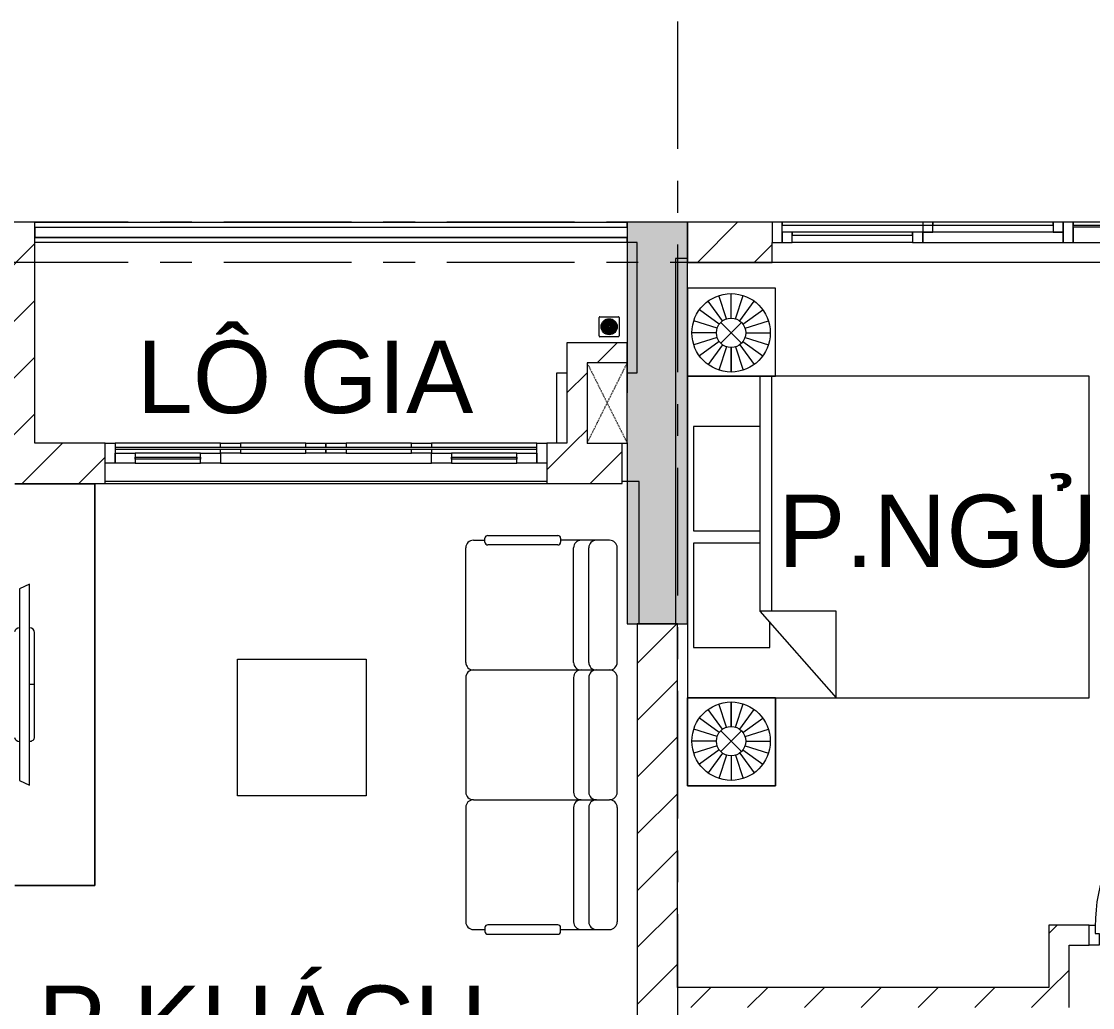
# Model space of a CAD drawing. Header units: millimetres. Extents: x -20144 to 117103, y -11426 to 48263.
# Drawn here: x 29134 to 34468, y 38690 to 43600 of the extents above; entities that cross this region are included whole.
import ezdxf

# ---------------------------------------------------------------- set-up
doc = ezdxf.new("R2010")
doc.units = ezdxf.units.MM
for name, pattern in [('Dash', [6.35, 3.175, -3.175]), ('Dash_2_', [6.35, 3.175, -3.175]), ('Grid Line', [22.225, 12.7, -3.175, 3.175, -3.175])]:
    doc.linetypes.add(name, pattern=pattern)
for name, color, linetype, lineweight in [('A-DETL-GENF', 31, 'Continuous', 5), ('A-DETL-GENF-HDLN', 161, 'Dash_2_', 5), ('CHU', 181, 'Continuous', 5), ('CUA', 31, 'Continuous', 9), ('HATCH-TUONG', 152, 'Continuous', 9), ('NET CAT', 3, 'Continuous', 5), ('NET THAY 1', 41, 'Continuous', 5), ('NET-CAT', 3, 'Continuous', 9), ('NET-THAY', 2, 'Continuous', 15), ('THIET BI', 44, 'Continuous', 5), ('THIET-BI', 44, 'Continuous', 5), ('TRUC', 225, 'Continuous', 5)]:
    doc.layers.add(name, color=color, linetype=linetype, lineweight=lineweight)
doc.styles.add('Arial_4', font='arial.ttf', dxfattribs={"height": 360})
pattern_1 = [(45, (0, 0), (-141.42136, 141.42136), [])]

# ---------------------------------------------------------------- blocks, each defined once
blk = doc.blocks.new('ALC1807-ASCENT PLAZA-KET CAU 1_rvt-1-MẶT BẰNG TẦNG 5 ĐẾN TẦNG 22')
at = {"layer": 'NET CAT'}
blk.add_hatch(color=7, dxfattribs=at).paths.add_polyline_path([(32450.5, 40599.9), (32450.5, 42599.9), (32150.5, 42599.9), (32150.5, 40599.9)], flags=0)
at = {"layer": 'NET CAT', "color": 90, "lineweight": 13}
for p, q in [((32150.5, 42599.9), (32150.5, 41749.9)), ((32450.5, 42599.9), (32150.5, 42599.9)), ((32450.5, 40599.9), (32450.5, 42599.9)), ((32150.5, 41499.9), (32150.5, 40599.9)), ((32150.5, 40599.9), (32450.5, 40599.9))]:
    blk.add_line(p, q, dxfattribs=at)
blk = doc.blocks.new('X-GIUONG - X-GIUONG 1-5834-MẶT BẰNG TẦNG 5 ĐẾN TẦNG 22')
at = {"layer": 'THIET BI', "lineweight": 9}
for p, q in [((-800, 0), (-1239, 0)), ((-1239, 0), (-1239, -439)), ((-1239, 0), (-800, 0)), ((-1239, -439), (-1239, 0)), ((-1039.2, -147.8), (-1076.9, -31.8)), ((-1016.6, -144.2), (-1016.6, -22.2)), ((-993.9, -147.8), (-956.3, -31.8)), ((-800, -439), (-800, 0)), ((800, 0), (-800, 0)), ((-800, 0), (-800, -2000)), ((800, 0), (-800, 0)), ((-800, 0), (-800, -439)), ((-800, 0), (-800, -2000)), ((-550, -30), (-550, -410)), ((-30, -30), (-550, -30)), ((-30, -360), (-30, -30)), ((30, -30), (30, -360)), ((550, -30), (30, -30)), ((550, -360), (550, -30)), ((1239, 0), (800, 0)), ((800, 0), (800, -439)), ((800, -2000), (800, 0)), ((1239, 0), (800, 0)), ((800, 0), (800, -439)), ((800, -2000), (800, 0)), ((993.9, -147.8), (956.3, -31.8)), ((1016.6, -144.2), (1016.6, -22.2)), ((1039.2, -147.8), (1076.9, -31.8)), ((1239, -439), (1239, 0)), ((1239, -439), (1239, 0)), ((-1075.8, -174.4), (-1174.4, -102.7)), ((-1059.6, -158.2), (-1131.2, -59.5)), ((-973.5, -158.2), (-901.9, -59.5)), ((-957.4, -174.4), (-858.7, -102.7)), ((957.4, -174.4), (858.7, -102.7)), ((973.5, -158.2), (901.9, -59.5)), ((1059.6, -158.2), (1131.2, -59.5)), ((1075.8, -174.4), (1174.4, -102.7)), ((-1086.1, -194.8), (-1202.1, -157.1)), ((-947, -194.8), (-831, -157.1)), ((947, -194.8), (831, -157.1)), ((1086.1, -194.8), (1202.1, -157.1)), ((-1068.3, -269.1), (-964.8, -165.6)), ((-1068.3, -165.6), (-964.8, -269.1)), ((1068.3, -269.1), (964.8, -165.6)), ((1068.3, -165.6), (964.8, -269.1)), ((-1089.7, -217.4), (-1211.7, -217.4)), ((-1086.1, -240), (-1202.1, -277.7)), ((-1075.8, -260.4), (-1174.4, -332.1)), ((-957.4, -260.4), (-858.7, -332.1)), ((-947, -240), (-831, -277.7)), ((-943.4, -217.4), (-821.4, -217.4)), ((-821.4, -217.4), (-943.4, -217.4)), ((943.4, -217.4), (821.4, -217.4)), ((821.4, -217.4), (943.4, -217.4)), ((947, -240), (831, -277.7)), ((957.4, -260.4), (858.7, -332.1)), ((1075.8, -260.4), (1174.4, -332.1)), ((1086.1, -240), (1202.1, -277.7)), ((1089.7, -217.4), (1211.7, -217.4)), ((-1059.6, -276.6), (-1131.2, -375.2)), ((-1039.2, -287), (-1076.9, -402.9)), ((-1016.6, -290.5), (-1016.6, -412.5)), ((-993.9, -287), (-956.3, -402.9)), ((-973.5, -276.6), (-901.9, -375.2)), ((973.5, -276.6), (901.9, -375.2)), ((993.9, -287), (956.3, -402.9)), ((1016.6, -290.5), (1016.6, -412.5)), ((1039.2, -287), (1076.9, -402.9)), ((1059.6, -276.6), (1131.2, -375.2)), ((-370, -360), (-800, -740)), ((-370, -740), (-370, -360)), ((800, -360), (-370, -360)), ((-550, -410), (-420, -410)), ((-370, -420), (800, -420)), ((-1239, -439), (-800, -439)), ((-800, -439), (-1239, -439)), ((800, -439), (1239, -439)), ((800, -439), (1239, -439)), ((-800, -740), (-370, -740)), ((-800, -2000), (800, -2000)), ((-800, -2000), (800, -2000))]:
    blk.add_line(p, q, dxfattribs=at)
for centre, radius in [((-1016.6, -217.4), 195.1), ((1016.6, -217.4), 195.1), ((-1016.6, -217.4), 73.2), ((1016.6, -217.4), 73.2)]:
    blk.add_circle(centre, radius, dxfattribs=at)
blk = doc.blocks.new('CUA PHONG NGU - Type 1-60226-MẶT BẰNG TẦNG 5 ĐẾN TẦNG 22')
at = {"layer": 'CUA'}
for p, q in [((-348.5, -52.3), (-348.5, 47.7)), ((-348.5, 47.7), (-298.5, 47.7)), ((-298.5, 47.7), (-298.5, -11.3)), ((501.5, 47.7), (551.5, 47.7)), ((501.5, -11.3), (501.5, 47.7)), ((551.5, 47.7), (551.5, -52.3)), ((-318.5, -52.3), (-348.5, -52.3)), ((-318.5, -11.3), (-318.5, -52.3)), ((-298.5, -11.3), (-318.5, -11.3)), ((-277.5, -52.3), (-317.5, -52.3)), ((-317.5, -52.3), (-317.5, -890.3)), ((-277.5, -890.3), (-277.5, -52.3)), ((521.5, -11.3), (501.5, -11.3)), ((521.5, -52.3), (521.5, -11.3)), ((551.5, -52.3), (521.5, -52.3)), ((-317.5, -890.3), (-277.5, -890.3))]:
    blk.add_line(p, q, dxfattribs=at)
blk.add_arc((-317.5, -52.3), 838, 270, 0.5, dxfattribs=at)
blk = doc.blocks.new('X-PHONG NGU 2 - X-PHONG NGU 2_Recovery_-60158-MẶT BẰNG TẦNG 5 ĐẾN TẦNG 22')
at = {"layer": 'CUA'}
for p, q in [((-1000, 0), (-1050, 0)), ((-1050, 0), (-1050, -100)), ((-450, 0), (-1000, 0)), ((-1000, 0), (-1000, -75)), ((-1000, -100), (-1000, 0)), ((-450, -75), (-450, 0)), ((-400, 0), (-450, 0)), ((-450, 0), (-450, -100)), ((300, 0), (-400, 0)), ((-400, 0), (-400, -50)), ((-400, -100), (-400, 0)), ((300, -50), (300, 0)), ((350, 0), (300, 0)), ((300, 0), (300, -50)), ((350, -50), (350, 0)), ((350, 0), (950, 0)), ((1000, 0), (950, 0)), ((950, 0), (950, -50)), ((1050, 0), (1000, 0)), ((1000, 0), (1000, -100)), ((1000, -50), (1000, 0)), ((1050, -100), (1050, 0)), ((-400, -50), (300, -50)), ((-350, -50), (-400, -50)), ((-400, -50), (-400, -100)), ((-350, -100), (-350, -50)), ((300, -50), (250, -50)), ((250, -50), (250, -100)), ((300, -50), (350, -50)), ((300, -100), (300, -50)), ((950, -35), (350, -35)), ((350, -35), (350, -50)), ((350, -50), (950, -50)), ((950, -50), (950, -35)), ((950, -50), (1000, -50)), ((-1050, -100), (-1000, -100)), ((-1000, -75), (-450, -75)), ((-450, -85), (-1000, -85)), ((-1000, -85), (-1000, -100)), ((-1000, -100), (-450, -100)), ((-450, -100), (-450, -85)), ((-450, -100), (-400, -100)), ((-400, -100), (-350, -100)), ((250, -85), (-350, -85)), ((-350, -85), (-350, -100)), ((-350, -100), (250, -100)), ((1000, -85), (250, -85)), ((250, -85), (250, -100)), ((250, -100), (250, -85)), ((250, -100), (1000, -100)), ((250, -100), (300, -100)), ((1000, -100), (1000, -85)), ((1000, -100), (1050, -100))]:
    blk.add_line(p, q, dxfattribs=at)
blk = doc.blocks.new('X-PHEU - X-PHEU-5809-MẶT BẰNG TẦNG 5 ĐẾN TẦNG 22')
at = {"layer": 'THIET-BI', "lineweight": 9}
for p, q in [((25, 29), (25, 121)), ((29, 125), (121, 125)), ((62.5, 108.8), (62.5, 41.2)), ((67.5, 39.8), (67.5, 110.2)), ((72.5, 110.9), (72.5, 78.1)), ((77.5, 78.1), (77.5, 110.9)), ((82.5, 110.2), (82.5, 39.8)), ((87.5, 41.2), (87.5, 108.8)), ((125, 121), (125, 29)), ((42.5, 90.5), (42.5, 59.5)), ((47.5, 51.8), (47.5, 98.2)), ((52.5, 103.1), (52.5, 46.9)), ((57.5, 43.5), (57.5, 106.5)), ((72.5, 71.9), (72.5, 39.1)), ((77.5, 39.1), (77.5, 71.9)), ((92.5, 106.5), (92.5, 43.5)), ((97.5, 46.9), (97.5, 103.1)), ((102.5, 98.2), (102.5, 51.8)), ((107.5, 59.5), (107.5, 90.5)), ((121, 25), (29, 25))]:
    blk.add_line(p, q, dxfattribs=at)
blk.add_circle((75, 75), 40, dxfattribs=at)
for centre, radius, start, end in [((29, 121), 4, 90, 180), ((75, 75), 36, 102.0247, 110.3175), ((75, 75), 36, 90, 93.9821), ((75, 75), 36, 86.0179, 90), ((75, 75), 36, 69.6825, 77.9753), ((121, 121), 4, 0, 90), ((75, 75), 36, 139.8082, 154.5256), ((75, 75), 36, 205.4744, 220.1918), ((75, 75), 36, 119.0853, 128.6822), ((75, 75), 4, 128.6822, 231.3178), ((75, 75), 4, 308.6822, 51.3178), ((75, 75), 36, 51.3178, 60.9147), ((75, 75), 36, 25.4744, 40.1918), ((75, 75), 36, 319.8082, 334.5256), ((29, 29), 4, 180, 270), ((75, 75), 36, 231.3178, 240.9147), ((75, 75), 36, 249.6825, 257.9753), ((75, 75), 36, 266.0179, 270), ((75, 75), 36, 270, 273.9821), ((75, 75), 36, 282.0247, 290.3175), ((75, 75), 36, 299.0853, 308.6822), ((121, 29), 4, 270, 360)]:
    blk.add_arc(centre, radius, start, end, dxfattribs=at)
blk = doc.blocks.new('X-SOFA1 - X-SOFA-202757-MẶT BẰNG TẦNG 5 ĐẾN TẦNG 22')
at = {"layer": 'THIET BI', "lineweight": 9}
for p, q in [((-716.2, 969.2), (-658.4, 969.2)), ((-658.4, 959.8), (-658.4, 978.7)), ((-644.3, 992.8), (-295.7, 992.8)), ((-281.5, 978.7), (-281.5, 959.8)), ((-103.7, 969.2), (-281.5, 969.2)), ((-37.7, 969.2), (-103.7, 969.2)), ((-753.8, 360.8), (-753.8, 931.5)), ((-295.7, 945.7), (-644.3, 945.7)), ((-216.7, 360.8), (-216.7, 931.5)), ((-141.3, 360.8), (-141.3, 931.5)), ((0, 360.8), (0, 931.5)), ((-1890, 376.4), (-1250, 376.4)), ((-1890, -303.6), (-1890, 376.4)), ((-1890, -303.6), (-1890, 376.4)), ((-1890, 376.4), (-1250, 376.4)), ((-1250, 376.4), (-1250, -303.6)), ((-1250, 376.4), (-1250, -303.6)), ((-716.2, 323.1), (-37.7, 323.1)), ((-753.8, 285.4), (-753.8, -285.4)), ((-216.7, 285.4), (-216.7, -285.4)), ((-141.3, 285.4), (-141.3, -285.4)), ((0, -285.4), (0, 285.4)), ((-1250, -303.6), (-1890, -303.6)), ((-1250, -303.6), (-1890, -303.6)), ((-753.8, -360.8), (-753.8, -931.5)), ((-716.2, -323.1), (-103.7, -323.1)), ((-216.7, -360.8), (-216.7, -931.5)), ((-141.3, -360.8), (-141.3, -931.5)), ((-103.7, -323.1), (-37.7, -323.1)), ((0, -360.8), (0, -931.5)), ((-658.4, -959.8), (-658.4, -978.7)), ((-295.7, -945.7), (-644.3, -945.7)), ((-281.5, -978.7), (-281.5, -959.8)), ((-716.2, -969.2), (-658.4, -969.2)), ((-644.3, -992.8), (-295.7, -992.8)), ((-281.5, -969.2), (-103.7, -969.2)), ((-103.7, -969.2), (-37.7, -969.2))]:
    blk.add_line(p, q, dxfattribs=at)
for centre, radius, start, end in [((-716.2, 931.5), 37.7, 90, 180), ((-644.3, 978.7), 14.1, 90, 180), ((-295.7, 978.7), 14.1, 0, 90), ((-179, 931.5), 37.7, 90, 180), ((-103.7, 931.5), 37.7, 90, 180), ((-37.7, 931.5), 37.7, 0, 90), ((-644.3, 959.8), 14.1, 180, 270), ((-295.7, 959.8), 14.1, 270, 0), ((-716.2, 360.8), 37.7, 180, 270), ((-716.2, 285.4), 37.7, 90, 180), ((-179, 360.8), 37.7, 180, 270), ((-179, 285.4), 37.7, 90, 180), ((-103.7, 360.8), 37.7, 180, 270), ((-103.7, 285.4), 37.7, 90, 180), ((-37.7, 360.8), 37.7, 270, 0), ((-37.7, 285.4), 37.7, 360, 90), ((-716.2, -285.4), 37.7, 180, 270), ((-179, -285.4), 37.7, 180, 270), ((-103.7, -285.4), 37.7, 180, 270), ((-37.7, -285.4), 37.7, 270, 0), ((-716.2, -360.8), 37.7, 90, 180), ((-179, -360.8), 37.7, 90, 180), ((-103.7, -360.8), 37.7, 90, 180), ((-37.7, -360.8), 37.7, 360, 90), ((-716.2, -931.5), 37.7, 180, 270), ((-644.3, -959.8), 14.1, 90, 180), ((-295.7, -959.8), 14.1, 0, 90), ((-179, -931.5), 37.7, 180, 270), ((-103.7, -931.5), 37.7, 180, 270), ((-37.7, -931.5), 37.7, 270, 0), ((-644.3, -978.7), 14.1, 180, 270), ((-295.7, -978.7), 14.1, 270, 0)]:
    blk.add_arc(centre, radius, start, end, dxfattribs=at)
blk = doc.blocks.new('X-TV1 - X-TV-202761-MẶT BẰNG TẦNG 5 ĐẾN TẦNG 22')
at = {"layer": 'THIET BI', "lineweight": 9}
for p, q in [((0, -400), (0, -1.4)), ((0, -1.4), (0, -400)), ((522.5, -25), (500, -75)), ((1477.5, -25), (522.5, -25)), ((1500, -75), (1477.5, -25)), ((2000, -1.3), (2000, -400)), ((2000, -400), (2000, -1.3)), ((500, -75), (1500, -75)), ((740, -100), (1260, -100)), ((1000, -100), (1000, -75)), ((2000, -400), (0, -400)), ((0, -400), (2000, -400))]:
    blk.add_line(p, q, dxfattribs=at)
for centre, start_param, end_param in [((740, -25), 0.148698, 1.570796), ((1260, -25), 4.712389, 6.134487), ((740, -75), 1.570796, 3.141593), ((1260, -75), 3.141593, 4.712389)]:
    blk.add_ellipse(centre, major_axis=(0, 25), ratio=0.9, start_param=start_param, end_param=end_param, dxfattribs=at)
blk = doc.blocks.new('CUA LO GIA - DB6-202766-MẶT BẰNG TẦNG 5 ĐẾN TẦNG 22')
at = {"layer": 'CUA'}
for p, q in [((-1100, -100), (-1100, 0)), ((-1100, 0), (-1050, 0)), ((-1050, 0), (-1050, -70)), ((-1050, -50), (-1050, 0)), ((-1050, 0), (-950, 0)), ((-950, -50), (-1050, -50)), ((-950, 0), (-950, -50)), ((-625, 0), (-950, 0)), ((-950, -20), (-625, -20)), ((-950, -30), (-950, -20)), ((-625, -30), (-950, -30)), ((-950, -50), (-625, -50)), ((-625, -50), (-625, 0)), ((-625, 0), (-525, 0)), ((-625, -20), (-625, -30)), ((-525, -50), (-625, -50)), ((525, 0), (-525, 0)), ((-525, 0), (-525, -50)), ((-525, -70), (-525, -50)), ((-525, -50), (-425, -50)), ((-425, -50), (-425, -70)), ((-100, -50), (-425, -50)), ((-100, -70), (-100, -50)), ((-100, -50), (0, -50)), ((0, -70), (0, -50)), ((0, -50), (100, -50)), ((0, -50), (0, -70)), ((100, -50), (100, -70)), ((425, -50), (100, -50)), ((425, -70), (425, -50)), ((425, -50), (525, -50)), ((525, -50), (525, 0)), ((525, 0), (625, 0)), ((525, -50), (525, -70)), ((625, -50), (525, -50)), ((625, 0), (625, -50)), ((950, 0), (625, 0)), ((625, -20), (950, -20)), ((625, -30), (625, -20)), ((950, -30), (625, -30)), ((625, -50), (950, -50)), ((950, -50), (950, 0)), ((950, 0), (1050, 0)), ((950, -20), (950, -30)), ((1050, -50), (950, -50)), ((1050, -70), (1050, 0)), ((1050, 0), (1100, 0)), ((1050, 0), (1050, -50)), ((1100, 0), (1100, -100)), ((-1050, -100), (-1100, -100)), ((-1050, -70), (-1050, -80)), ((1050, -70), (-1050, -70)), ((-1050, -80), (-1050, -100)), ((1050, -80), (-1050, -80)), ((-1050, -100), (-525, -100)), ((-525, -100), (-525, -80)), ((-425, -100), (-525, -100)), ((-425, -80), (-425, -100)), ((-425, -100), (-100, -100)), ((-100, -100), (-100, -80)), ((0, -100), (-100, -100)), ((0, -100), (0, -80)), ((0, -80), (0, -100)), ((100, -100), (0, -100)), ((100, -80), (100, -100)), ((100, -100), (425, -100)), ((425, -100), (425, -80)), ((525, -100), (425, -100)), ((525, -80), (525, -100)), ((525, -100), (1050, -100)), ((1050, -80), (1050, -70)), ((1050, -100), (1050, -80)), ((1100, -100), (1050, -100))]:
    blk.add_line(p, q, dxfattribs=at)
blk = doc.blocks.new('Top Rail Type - Top Rail_Internal_-227114-MẶT BẰNG TẦNG 5 ĐẾN TẦNG 22')
at = {"layer": 'NET THAY 1', "lineweight": 9}
for p, q in [((29200.5, 42524.9), (29200.5, 42574.9)), ((29200.5, 42574.9), (32150.5, 42574.9)), ((32150.5, 42574.9), (32150.5, 42524.9)), ((32150.5, 42524.9), (29200.5, 42524.9))]:
    blk.add_line(p, q, dxfattribs=at)
blk = doc.blocks.new('Top Rail Type - Top Rail_Internal_-V35-MẶT BẰNG TẦNG 5 ĐẾN TẦNG 22')
at = {"layer": 'NET THAY 1', "lineweight": 9}
for p, q in [((29200.5, 42574.9), (29200.5, 42524.9)), ((29200.5, 42574.9), (32150.5, 42574.9)), ((32150.5, 42574.9), (32150.5, 42524.9)), ((29200.5, 42524.9), (32150.5, 42524.9))]:
    blk.add_line(p, q, dxfattribs=at)
blk = doc.blocks.new('Family1 - Family1-225513-MẶT BẰNG TẦNG 5 ĐẾN TẦNG 22')
at = {"layer": 'A-DETL-GENF', "lineweight": 9}
for p, q in [((200, 400), (0, 400)), ((0, 400), (0, 0)), ((200, 0), (200, 400)), ((0, 0), (200, 0))]:
    blk.add_line(p, q, dxfattribs=at)
at = {"layer": 'A-DETL-GENF-HDLN', "linetype": 'Dash', "lineweight": 9}
for p, q in [((0, 400), (200, 0.8)), ((0, 0), (200, 399.2))]:
    blk.add_line(p, q, dxfattribs=at)

msp = doc.modelspace()

# ---------------------------------------------------------------- hatches: boundary and pattern name
at = {"layer": 'HATCH-TUONG'}
h = msp.add_hatch(dxfattribs=at)
h.set_pattern_fill('FP_2', color=256, style=0, pattern_type=2)
h.set_pattern_definition(pattern_1)
h.paths.add_polyline_path([(29200.5, 41499.9), (29200.5, 42599.9), (29000.5, 42599.9), (29000.5, 41499.9)], flags=0)
h = msp.add_hatch(dxfattribs=at)
h.set_pattern_fill('FP_2', color=256, style=0, pattern_type=2)
h.set_pattern_definition(pattern_1)
h.paths.add_polyline_path([(35550.5, 42399.9), (36800.5, 42399.9), (36800.5, 42599.9), (34971.9, 42599.9), (34971.9, 42399.9), (35450.5, 42399.9)], flags=0)
h.paths.add_polyline_path([(32871.9, 42399.9), (32871.9, 42599.9), (32450.5, 42599.9), (32450.5, 42399.9)], flags=0)
h = msp.add_hatch(dxfattribs=at)
h.set_pattern_fill('FP_2', color=256, style=0, pattern_type=2)
h.set_pattern_definition(pattern_1)
h.paths.add_polyline_path([(32150.5, 41899.9), (32150.5, 41999.9), (31850.5, 41999.9), (31850.5, 41899.9), (31950.5, 41899.9)], flags=0)
h = msp.add_hatch(dxfattribs=at)
h.set_pattern_fill('FP_2', color=256, style=0, pattern_type=2)
h.set_pattern_definition(pattern_1)
h.paths.add_polyline_path([(31950.5, 41499.9), (31950.5, 41899.9), (31850.5, 41899.9), (31850.5, 41499.9)], flags=0)
h = msp.add_hatch(dxfattribs=at)
h.set_pattern_fill('FP_2', color=256, style=0, pattern_type=2)
h.set_pattern_definition(pattern_1)
h.paths.add_polyline_path([(29100.5, 41299.9), (29550.5, 41299.9), (29550.5, 41499.9), (29000.5, 41499.9), (29000.5, 41299.9)], flags=0)
h.paths.add_polyline_path([(31750.5, 41299.9), (31800.5, 41299.9), (31800.5, 41499.9), (31750.5, 41499.9)], flags=0)
h = msp.add_hatch(dxfattribs=at)
h.set_pattern_fill('FP_2', color=256, style=0, pattern_type=2)
h.set_pattern_definition(pattern_1)
h.paths.add_polyline_path([(31950.5, 41299.9), (32125.5, 41299.9), (32125.5, 41499.9), (31800.5, 41499.9), (31800.5, 41299.9)], flags=0)
h = msp.add_hatch(dxfattribs=at)
h.set_pattern_fill('FP_2', color=256, style=0, pattern_type=2)
h.set_pattern_definition(pattern_1)
h.paths.add_polyline_path([(32200.5, 35499.9), (32400.5, 35499.9), (32400.5, 40599.9), (32200.5, 40599.9), (32200.5, 35749.9)], flags=0)
h = msp.add_hatch(dxfattribs=at)
h.set_pattern_fill('FP_2', color=256, style=0, pattern_type=2)
h.set_pattern_definition(pattern_1)
h.paths.add_polyline_path([(35450.5, 38999.9), (35450.5, 39099.9), (35350.5, 39099.9), (35350.5, 38999.9)], flags=0)
h.paths.add_polyline_path([(34250.5, 38999.9), (34450.5, 38999.9), (34450.5, 39099.9), (34250.5, 39099.9)], flags=0)
h = msp.add_hatch(dxfattribs=at)
h.set_pattern_fill('FP_2', color=256, style=0, pattern_type=2)
h.set_pattern_definition(pattern_1)
h.paths.add_polyline_path([(34350.5, 38689.9), (34350.5, 38999.9), (34250.5, 38999.9), (34250.5, 38689.9)], flags=0)
h = msp.add_hatch(dxfattribs=at)
h.set_pattern_fill('FP_2', color=256, style=0, pattern_type=2)
h.set_pattern_definition(pattern_1)
h.paths.add_polyline_path([(33990.5, 38689.9), (34250.5, 38689.9), (34250.5, 38789.9), (32400.5, 38789.9), (32400.5, 38689.9), (33890.5, 38689.9)], flags=0)
h = msp.add_hatch(dxfattribs=at)
h.set_pattern_fill('FP_2', color=256, style=0, pattern_type=2)
h.set_pattern_definition(pattern_1)
h.paths.add_polyline_path([(33890.5, 35599.9), (33990.5, 35599.9), (33990.5, 37839.9), (33890.5, 37839.9), (33890.5, 35899.9)], flags=0)
h.paths.add_polyline_path([(33990.5, 38589.9), (33990.5, 38689.9), (33890.5, 38689.9), (33890.5, 38589.9)], flags=0)

# ---------------------------------------------------------------- linework, layer by layer
at = {"layer": 'NET-CAT'}
for p, q in [((29200.5, 42599.9), (29000.5, 42599.9)), ((29200.5, 41499.9), (29200.5, 42599.9)), ((32871.9, 42599.9), (32450.5, 42599.9)), ((32450.5, 42599.9), (32450.5, 42399.9)), ((32871.9, 42399.9), (32871.9, 42499.9)), ((32450.5, 42399.9), (32871.9, 42399.9)), ((32150.5, 41999.9), (31850.5, 41999.9)), ((31850.5, 41999.9), (31850.5, 41899.9)), ((32150.5, 41899.9), (32150.5, 41999.9)), ((31850.5, 41899.9), (31850.5, 41499.9)), ((29550.5, 41499.9), (29200.5, 41499.9)), ((29550.5, 41299.9), (29550.5, 41499.9)), ((31800.5, 41499.9), (31750.5, 41499.9)), ((31750.5, 41499.9), (31750.5, 41299.9)), ((31850.5, 41499.9), (31800.5, 41499.9)), ((32125.5, 41299.9), (32125.5, 41499.9)), ((29100.5, 41299.9), (29550.5, 41299.9)), ((31750.5, 41299.9), (31800.5, 41299.9)), ((31800.5, 41299.9), (32125.5, 41299.9)), ((32400.5, 40599.9), (32200.5, 40599.9)), ((32200.5, 40599.9), (32200.5, 35749.9)), ((32400.5, 38789.9), (32400.5, 40599.9)), ((34450.5, 39099.9), (34250.5, 39099.9)), ((34250.5, 39099.9), (34250.5, 38999.9)), ((34450.5, 38999.9), (34450.5, 39099.9)), ((34250.5, 38999.9), (34250.5, 38789.9)), ((34350.5, 38999.9), (34450.5, 38999.9)), ((34350.5, 38689.9), (34350.5, 38999.9)), ((34250.5, 38789.9), (32400.5, 38789.9))]:
    msp.add_line(p, q, dxfattribs=at)
at = {"layer": 'NET-THAY', "lineweight": 9}
for p, q in [((29200.5, 42599.9), (32150.5, 42599.9)), ((32150.5, 42574.9), (32150.5, 42599.9)), ((32150.5, 42499.9), (32150.5, 42524.9)), ((32150.5, 42499.9), (29200.5, 42499.9)), ((32200.5, 42499.9), (32150.5, 42499.9)), ((32200.5, 41849.9), (32200.5, 42499.9)), ((32450.5, 42419.9), (32390.5, 42419.9)), ((32390.5, 42419.9), (32390.5, 40599.9)), ((34971.9, 42399.9), (32871.9, 42399.9)), ((31800.5, 41499.9), (31800.5, 41849.9)), ((31800.5, 41849.9), (31850.5, 41849.9)), ((32150.5, 41849.9), (32200.5, 41849.9)), ((30125.5, 41499.9), (29600.5, 41499.9)), ((31700.5, 41499.9), (31175.5, 41499.9)), ((31750.5, 41309.9), (29550.5, 41309.9)), ((29550.5, 41299.9), (31750.5, 41299.9)), ((32210.5, 41309.9), (32125.5, 41309.9)), ((32210.5, 40599.9), (32210.5, 41309.9))]:
    msp.add_line(p, q, dxfattribs=at)
at = {"layer": 'TRUC', "linetype": 'Grid Line', "ltscale": 50}
for p, q in [((32400.5, 43599.9), (32400.5, -4500.1)), ((43000.5, 42599.9), (-11036.3, 42599.9)), ((43000.5, 42399.9), (-14407, 42399.9))]:
    msp.add_line(p, q, dxfattribs=at)

# ---------------------------------------------------------------- block references
at = {"lineweight": 5}
msp.add_blockref('ALC1807-ASCENT PLAZA-KET CAU 1_rvt-1-MẶT BẰNG TẦNG 5 ĐẾN TẦNG 22', (0, 0), dxfattribs=at)
at = {"lineweight": 9}
for name, p in [('Top Rail Type - Top Rail_Internal_-227114-MẶT BẰNG TẦNG 5 ĐẾN TẦNG 22', (0, 0)), ('Top Rail Type - Top Rail_Internal_-V35-MẶT BẰNG TẦNG 5 ĐẾN TẦNG 22', (0, 0)), ('Family1 - Family1-225513-MẶT BẰNG TẦNG 5 ĐẾN TẦNG 22', (31950.5, 41499.9)), ('X-SOFA1 - X-SOFA-202757-MẶT BẰNG TẦNG 5 ĐẾN TẦNG 22', (32100.5, 40047.7))]:
    msp.add_blockref(name, p, dxfattribs=at)
for name, p, rotation in [('X-PHONG NGU 2 - X-PHONG NGU 2_Recovery_-60158-MẶT BẰNG TẦNG 5 ĐẾN TẦNG 22', (33921.9, 42499.9), 180), ('X-GIUONG - X-GIUONG 1-5834-MẶT BẰNG TẦNG 5 ĐẾN TẦNG 22', (32450.4, 41032.9), 90), ('X-PHEU - X-PHEU-5809-MẶT BẰNG TẦNG 5 ĐẾN TẦNG 22', (31985.5, 42154.9), 270), ('CUA LO GIA - DB6-202766-MẶT BẰNG TẦNG 5 ĐẾN TẦNG 22', (30650.5, 41399.9), 180), ('X-TV1 - X-TV-202761-MẶT BẰNG TẦNG 5 ĐẾN TẦNG 22', (29099.1, 39297.7), 90), ('CUA PHONG NGU - Type 1-60226-MẶT BẰNG TẦNG 5 ĐẾN TẦNG 22', (35002, 39047.7), 180)]:
    msp.add_blockref(name, p, dxfattribs=dict(at, rotation=rotation))

# ---------------------------------------------------------------- texts
at = {"layer": 'CHU', "color": 7, "lineweight": 30, "char_height": 360, "line_spacing_factor": 0.936439, "style": 'Arial_4'}
for s, insert, width, attachment_point in [('\\pt2540,5080,7620,10160,12700,15240,17780,20320,22860,25400,27940,30480,33020,35560,38100,40640,43180,45720,48260,50800,53340,55880,58420,60960,63500,66040,68580,71120,73660,76200,78740,81280;LÔ GIA', (31384.4, 42009.7), 1982.652, 3), ('\\pt2540,5080,7620,10160,12700,15240,17780,20320,22860,25400,27940,30480,33020,35560,38100,40640,43180,45720,48260,50800,53340,55880,58420,60960,63500,66040,68580,71120,73660,76200,78740,81280;P.NGỦ', (32901.4, 41243.3), 1589.74, 1), ('\\pt2540,5080,7620,10160,12700,15240,17780,20320,22860,25400,27940,30480,33020,35560,38100,40640,43180,45720,48260,50800,53340,55880,58420,60960,63500,66040,68580,71120,73660,76200,78740,81280;P.KHÁCH', (31451.6, 38799.6), 2217.96, 3)]:
    msp.add_mtext(s, dxfattribs=dict(at, insert=insert, width=width, attachment_point=attachment_point))

doc.saveas('drawing.dxf')
